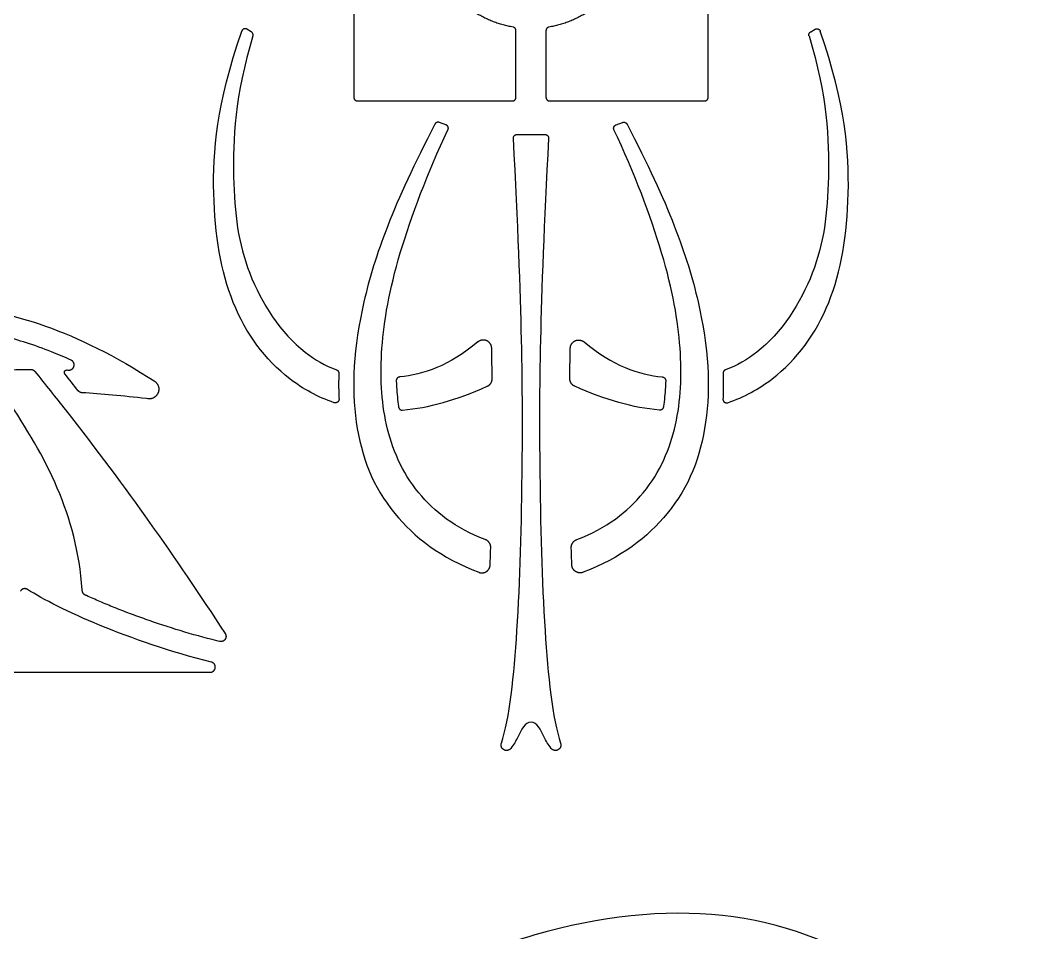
# Model space of a CAD drawing. Header units: millimetres. Extents: x -135 to 7155, y -215 to 2165.
# Drawn here: x 6.7 to 61.9, y -66 to -16.7 of the extents above; entities that cross this region are included whole.
import ezdxf

# ---------------------------------------------------------------- set-up
doc = ezdxf.new("R2010")
doc.units = ezdxf.units.MM
doc.header["$MEASUREMENT"] = 0
doc.layers.add('Default', color=18, linetype='Continuous')

msp = doc.modelspace()

# ---------------------------------------------------------------- linework, layer by layer
at = {"layer": 'Default', "color": 5}
for p, q in [((24.769, -14.834), (24.769, -20.853)), ((43.942, -20.853), (43.942, -14.834)), ((19.227, -17.308), (18.987, -17.169)), ((33.544, -20.853), (33.544, -17.247)), ((35.167, -17.247), (35.167, -20.853)), ((49.484, -17.308), (49.724, -17.169)), ((24.964, -21.047), (33.35, -21.047)), ((35.361, -21.047), (43.747, -21.047)), ((29.757, -22.34), (29.4, -22.21)), ((38.954, -22.34), (39.312, -22.21)), ((33.596, -22.863), (34.356, -22.863)), ((34.356, -22.863), (35.115, -22.863)), ((13.641, -35.981), (13.977, -36.192)), ((13.636, -37.16), (13.551, -37.15)), ((10.086, -47.542), (10.082, -47.497)), ((17.511, -50.285), (17.356, -50.246)), ((3.201, -51.95), (17.001, -51.95))]:
    msp.add_line(p, q, dxfattribs=at)
for points, weights in [([(33.383, -17.055), (31.061, -16.652), (29.707, -14.722)], [1, 0.923593272026, 1]), ([(39.004, -14.722), (37.65, -16.652), (35.328, -17.055)], [1, 0.923593272026, 1]), ([(33.544, -17.247), (33.544, -17.083), (33.383, -17.055)], [1, 0.76526896777, 1]), ([(35.328, -17.055), (35.167, -17.083), (35.167, -17.247)], [1, 0.76526896777, 1]), ([(19.316, -17.533), (19.361, -17.385), (19.227, -17.308)], [1, 0.782633667395, 1]), ([(49.395, -17.533), (49.35, -17.385), (49.484, -17.308)], [1, 0.782633667395, 1]), ([(24.769, -20.853), (24.769, -21.047), (24.964, -21.047)], [1, 0.707106781187, 1]), ([(33.35, -21.047), (33.544, -21.047), (33.544, -20.853)], [1, 0.707106781186, 1]), ([(35.167, -20.853), (35.167, -21.047), (35.361, -21.047)], [1, 0.707106781186, 1]), ([(43.747, -21.047), (43.942, -21.047), (43.942, -20.853)], [1, 0.707106781187, 1]), ([(29.4, -22.21), (29.239, -22.151), (29.16, -22.303)], [1, 0.751861222554, 1]), ([(39.312, -22.21), (39.472, -22.151), (39.551, -22.303)], [1, 0.751861222554, 1]), ([(7.292, -35.568), (7.428, -35.567), (7.513, -35.673)], [1, 0.900163059206, 1]), ([(23.835, -35.589), (23.968, -35.639), (23.963, -35.78)], [1, 0.811388271121, 1]), ([(44.876, -35.589), (44.743, -35.639), (44.748, -35.78)], [1, 0.811388271121, 1]), ([(27.244, -35.979), (27.063, -35.998), (27.069, -36.181)], [1, 0.731584476806, 1]), ([(31.99, -36.479), (32.261, -36.357), (32.257, -36.06)], [1, 0.837107182005, 1]), ([(36.721, -36.479), (36.45, -36.357), (36.454, -36.06)], [1, 0.837107182005, 1]), ([(41.467, -35.979), (41.649, -35.998), (41.643, -36.181)], [1, 0.731584479011, 1]), ([(10.073, -36.832), (9.947, -36.824), (9.869, -36.726)], [1, 0.912393176158, 1]), ([(27.195, -37.605), (27.223, -37.788), (27.407, -37.771)], [1, 0.727504378026, 1]), ([(41.516, -37.605), (41.489, -37.788), (41.304, -37.771)], [1, 0.727504378026, 1]), ([(32.178, -45.213), (32.188, -44.889), (31.884, -44.775)], [1, 0.813600755152, 1]), ([(36.533, -45.213), (36.524, -44.889), (36.828, -44.775)], [1, 0.813600755152, 1]), ([(10.249, -47.777), (10.098, -47.708), (10.086, -47.542)], [1, 0.859876188803, 1])]:
    msp.add_rational_spline(points, weights, degree=2, dxfattribs=at)
for points, knots in [([(23.712, -37.368), (22.827, -37.07), (20.528, -35.809), (17.893, -32.204), (16.937, -26.406), (17.346, -21.252), (18.706, -17.275)], [-1524.443644, -1524.443644, -1524.443644, -1524.443644, -1513.357943, -1492.695881, -1472.033819, -1451.749326, -1451.749326, -1451.749326, -1451.749326]), ([(19.316, -17.533), (18.332, -20.754), (18.118, -25.598), (18.715, -30.34), (21.241, -34.258), (23.234, -35.364), (23.835, -35.589)], [-1656.368655, -1656.368655, -1656.368655, -1656.368655, -1637.077598, -1617.492439, -1597.90728, -1590.130476, -1590.130476, -1590.130476, -1590.130476]), ([(49.395, -17.533), (50.379, -20.754), (50.593, -25.598), (49.997, -30.34), (47.471, -34.258), (45.478, -35.364), (44.876, -35.589)], [-1656.368655, -1656.368655, -1656.368655, -1656.368655, -1637.077597, -1617.492437, -1597.907277, -1590.130473, -1590.130473, -1590.130473, -1590.130473]), ([(44.999, -37.368), (45.884, -37.07), (48.183, -35.809), (50.818, -32.204), (51.774, -26.406), (51.366, -21.252), (50.006, -17.275)], [-1524.443644, -1524.443644, -1524.443644, -1524.443644, -1513.357943, -1492.695881, -1472.033819, -1451.749326, -1451.749326, -1451.749326, -1451.749326]), ([(29.16, -22.303), (26.912, -26.615), (24.85, -32.29), (24.537, -38.676), (26.376, -43.368), (29.503, -45.772), (31.533, -46.544)], [1069.766736, 1069.766736, 1069.766736, 1069.766736, 1092.295973, 1115.087662, 1137.87935, 1158.180176, 1158.180176, 1158.180176, 1158.180176]), ([(31.884, -44.775), (30.271, -44.17), (27.817, -42.224), (26.317, -38.613), (26.119, -34.549), (26.958, -29.718), (28.769, -24.911), (29.866, -22.607)], [1165.418909, 1165.418909, 1165.418909, 1165.418909, 1179.908967, 1196.190789, 1212.472612, 1228.754435, 1244.593402, 1244.593402, 1244.593402, 1244.593402]), ([(36.828, -44.775), (38.44, -44.17), (40.894, -42.224), (42.395, -38.613), (42.592, -34.549), (41.754, -29.718), (39.942, -24.911), (38.845, -22.607)], [1165.418909, 1165.418909, 1165.418909, 1165.418909, 1179.908967, 1196.190789, 1212.472612, 1228.754435, 1244.593402, 1244.593402, 1244.593402, 1244.593402]), ([(39.551, -22.303), (41.799, -26.615), (43.862, -32.29), (44.174, -38.676), (42.335, -43.368), (39.208, -45.772), (37.178, -46.544)], [1069.766736, 1069.766736, 1069.766736, 1069.766736, 1092.295973, 1115.087662, 1137.87935, 1158.180176, 1158.180176, 1158.180176, 1158.180176]), ([(32.753, -55.785), (33.2, -54.496), (33.711, -49.38), (33.923, -41.399), (33.907, -32.48), (33.402, -23.068)], [1462.121349, 1462.121349, 1462.121349, 1462.121349, 1492.232642, 1526.762097, 1561.043457, 1561.043457, 1561.043457, 1561.043457]), ([(35.309, -23.068), (34.805, -32.48), (34.788, -41.399), (35, -49.38), (35.511, -54.496), (35.958, -55.785)], [1344.631411, 1344.631411, 1344.631411, 1344.631411, 1378.912773, 1413.44223, 1443.553519, 1443.553519, 1443.553519, 1443.553519]), ([(-17.558, -51.434), (-18.099, -50.005), (-17.969, -46.593), (-16.35, -42.054), (-12.083, -36.268), (-5.169, -32.443), (2.555, -31.51), (9.252, -33.23), (13.641, -35.981)], [1731.265261, 1731.265261, 1731.265261, 1731.265261, 1750.62138, 1772.314657, 1794.007934, 1815.701211, 1837.394488, 1859.087765, 1859.087765, 1859.087765, 1859.087765]), ([(9.481, -35.069), (9.128, -34.909), (8.333, -34.57), (7.106, -34.128), (5.828, -33.765), (4.612, -33.505), (3.631, -33.359), (2.698, -33.26), (1.458, -33.172), (-0.258, -33.18), (-2.244, -33.412), (-3.824, -33.781), (-5.045, -34.173), (-6.244, -34.626), (-7.69, -35.301), (-9.315, -36.273), (-10.797, -37.388), (-12.106, -38.633), (-13.242, -39.959), (-14.184, -41.276), (-14.845, -42.368), (-15.292, -43.205), (-15.593, -43.832), (-15.889, -44.525), (-16.208, -45.41), (-16.449, -46.301), (-16.589, -47.014), (-16.674, -47.526), (-16.731, -47.972), (-16.759, -48.315), (-16.767, -48.45)], [1878.232557, 1878.232557, 1878.232557, 1878.232557, 1881.546483, 1885.620219, 1889.38405, 1892.905337, 1896.24681, 1897.868032, 1900.926409, 1906.884041, 1912.519094, 1918.004501, 1920.742268, 1923.486567, 1928.963793, 1934.374238, 1939.658041, 1944.803026, 1949.803134, 1954.576229, 1958.640138, 1960.716958, 1962.692385, 1964.586577, 1967.16402, 1970.732415, 1972.475075, 1973.377839, 1975.168764, 1976.321644, 1976.321644, 1976.321644, 1976.321644]), ([(32.257, -36.06), (32.255, -35.848), (32.247, -35.303), (32.237, -34.758), (32.23, -34.424)], [1554.21768, 1554.21768, 1554.21768, 1554.21768, 1556.177617, 1559.260053, 1559.260053, 1559.260053, 1559.260053]), ([(36.454, -36.06), (36.457, -35.848), (36.464, -35.303), (36.474, -34.758), (36.481, -34.424)], [1554.21768, 1554.21768, 1554.21768, 1554.21768, 1556.177617, 1559.260053, 1559.260053, 1559.260053, 1559.260053]), ([(5.465, -35.615), (5.854, -35.599), (6.508, -35.579), (7.082, -35.57), (7.292, -35.568)], [802.252049, 802.252049, 802.252049, 802.252049, 805.314573, 807.177205, 807.177205, 807.177205, 807.177205]), ([(7.513, -35.673), (8.089, -36.387), (12.245, -41.622), (14.99, -45.563), (17.813, -49.858)], [807.898249, 807.898249, 807.898249, 807.898249, 815.32657, 863.518528, 863.518528, 863.518528, 863.518528]), ([(23.963, -35.78), (23.948, -36.183), (23.948, -36.648), (23.968, -37.112), (23.971, -37.173)], [13.479894, 13.479894, 13.479894, 13.479894, 14.590739, 14.759651, 14.759651, 14.759651, 14.759651]), ([(44.748, -35.78), (44.763, -36.183), (44.763, -36.648), (44.743, -37.112), (44.74, -37.173)], [13.479894, 13.479894, 13.479894, 13.479894, 14.590739, 14.759651, 14.759651, 14.759651, 14.759651]), ([(10.082, -47.497), (9.788, -43.412), (7.949, -39.969), (5.505, -36.423), (5.247, -36.057)], [764.646011, 764.646011, 764.646011, 764.646011, 796.82241, 800.537249, 800.537249, 800.537249, 800.537249]), ([(27.069, -36.181), (27.071, -36.25), (27.088, -36.679), (27.131, -37.154), (27.188, -37.558), (27.195, -37.605)], [-9.159486, -9.159486, -9.159486, -9.159486, -8.967726, -7.978135, -7.84566, -7.84566, -7.84566, -7.84566]), ([(41.643, -36.181), (41.64, -36.25), (41.623, -36.679), (41.581, -37.154), (41.523, -37.558), (41.516, -37.605)], [-9.159486, -9.159486, -9.159486, -9.159486, -8.967726, -7.978135, -7.84566, -7.84566, -7.84566, -7.84566]), ([(32.149, -46.135), (32.151, -46.073), (32.161, -45.766), (32.171, -45.458), (32.178, -45.213)], [1160.838381, 1160.838381, 1160.838381, 1160.838381, 1161.413012, 1163.681571, 1163.681571, 1163.681571, 1163.681571]), ([(36.563, -46.135), (36.56, -46.073), (36.55, -45.766), (36.54, -45.458), (36.533, -45.213)], [1160.838381, 1160.838381, 1160.838381, 1160.838381, 1161.413012, 1163.681571, 1163.681571, 1163.681571, 1163.681571]), ([(17.356, -50.246), (16.694, -50.081), (15.406, -49.723), (13.841, -49.21), (12.657, -48.777), (11.828, -48.455), (11.049, -48.132), (10.529, -47.904), (10.269, -47.786), (10.249, -47.777)], [865.889729, 865.889729, 865.889729, 865.889729, 871.732094, 877.317078, 879.972552, 882.514322, 884.925362, 887.187959, 887.370642, 887.370642, 887.370642, 887.370642]), ([(34.356, -54.643), (34.022, -54.643), (33.736, -55.298), (33.432, -55.857), (33.266, -56.067)], [1452.837434, 1452.837434, 1452.837434, 1452.837434, 1457.23084, 1459.558476, 1459.558476, 1459.558476, 1459.558476]), ([(35.445, -56.067), (35.279, -55.857), (34.975, -55.298), (34.689, -54.643), (34.356, -54.643)], [1446.116391, 1446.116391, 1446.116391, 1446.116391, 1448.444027, 1452.837434, 1452.837434, 1452.837434, 1452.837434]), ([(45.221, -99.895), (50.735, -100.373), (58.771, -94.676), (62.469, -84.827), (60.823, -75.046), (54.143, -67.951), (45.604, -64.456), (35.299, -65.332), (24.573, -70.07), (16.824, -79.853), (14.407, -86.134), (14.237, -89.284), (14.567, -90.52)], [17049.958788, 17049.958788, 17049.958788, 17049.958788, 17079.408039, 17108.85729, 17138.306541, 17167.755792, 17197.205043, 17226.654294, 17256.103545, 17285.552796, 17315.002047, 17334.366895, 17334.366895, 17334.366895, 17334.366895])]:
    msp.add_open_spline(points, degree=3, knots=knots, dxfattribs=at)
for points, weights, knots in [([(18.987, -17.169), (18.908, -17.123), (18.822, -17.155), (18.735, -17.188), (18.706, -17.275)], [1, 0.904230235304, 1, 0.904230235304, 1], [1450.690392, 1450.690392, 1450.690392, 1451.219859, 1451.219859, 1451.749326, 1451.749326, 1451.749326]), ([(49.724, -17.169), (49.804, -17.123), (49.89, -17.155), (49.976, -17.188), (50.006, -17.275)], [1, 0.904230235304, 1, 0.904230235304, 1], [1450.690392, 1450.690392, 1450.690392, 1451.219859, 1451.219859, 1451.749326, 1451.749326, 1451.749326]), ([(29.866, -22.607), (29.903, -22.529), (29.871, -22.449), (29.838, -22.369), (29.757, -22.34)], [1, 0.914550374178, 1, 0.914550374178, 1], [1244.593402, 1244.593402, 1244.593402, 1245.0930837, 1245.0930837, 1245.5927654, 1245.5927654, 1245.5927654]), ([(38.845, -22.607), (38.808, -22.529), (38.841, -22.449), (38.873, -22.369), (38.954, -22.34)], [1, 0.914550374178, 1, 0.914550374178, 1], [1244.593402, 1244.593402, 1244.593402, 1245.0930837, 1245.0930837, 1245.5927654, 1245.5927654, 1245.5927654]), ([(33.402, -23.068), (33.397, -22.985), (33.455, -22.924), (33.513, -22.863), (33.596, -22.863)], [1, 0.918670987639, 1, 0.918670987639, 1], [1561.0434567, 1561.0434567, 1561.0434567, 1561.5307689, 1561.5307689, 1562.0180811, 1562.0180811, 1562.0180811]), ([(35.115, -22.863), (35.199, -22.863), (35.256, -22.924), (35.314, -22.985), (35.309, -23.068)], [1, 0.918670987639, 1, 0.918670987639, 1], [1566.6984357, 1566.6984357, 1566.6984357, 1567.1857479, 1567.1857479, 1567.6730601, 1567.6730601, 1567.6730601]), ([(32.23, -34.424), (32.225, -34.139), (31.965, -34.02), (31.706, -33.902), (31.486, -34.084)], [1, 0.846865858948, 1, 0.846865858948, 1], [1559.260053, 1559.260053, 1559.260053, 1560.830104, 1560.830104, 1562.400155, 1562.400155, 1562.400155]), ([(36.481, -34.424), (36.487, -34.139), (36.746, -34.02), (37.005, -33.902), (37.225, -34.084)], [1, 0.846865858948, 1, 0.846865858948, 1], [1559.260053, 1559.260053, 1559.260053, 1560.830104, 1560.830104, 1562.400155, 1562.400155, 1562.400155]), ([(9.352, -35.605), (9.583, -35.615), (9.638, -35.39), (9.692, -35.165), (9.481, -35.069)], [1, 0.771293613461, 1, 0.771293613461, 1], [1876.024796, 1876.024796, 1876.024796, 1877.128676, 1877.128676, 1878.232557, 1878.232557, 1878.232557]), ([(9.141, -35.806), (9.091, -35.743), (9.128, -35.67), (9.165, -35.597), (9.246, -35.6)], [1, 0.841111217656, 1, 0.841111217656, 1], [1874.8806883, 1874.8806883, 1874.8806883, 1875.2949399, 1875.2949399, 1875.7091915, 1875.7091915, 1875.7091915]), ([(13.977, -36.192), (14.333, -36.415), (14.194, -36.812), (14.054, -37.209), (13.636, -37.16)], [1, 0.780961522987, 1, 0.780961522987, 1], [1859.641016, 1859.641016, 1859.641016, 1861.664794, 1861.664794, 1863.688571, 1863.688571, 1863.688571]), ([(23.971, -37.173), (23.976, -37.277), (23.893, -37.339), (23.81, -37.402), (23.712, -37.368)], [1, 0.884071109714, 1, 0.884071109714, 1], [0, 0, 0, 0.1750657, 0.1750657, 0.3501314, 0.3501314, 0.3501314]), ([(44.74, -37.173), (44.735, -37.277), (44.818, -37.339), (44.901, -37.402), (44.999, -37.368)], [1, 0.884071109714, 1, 0.884071109714, 1], [0, 0, 0, 0.1750657, 0.1750657, 0.3501314, 0.3501314, 0.3501314]), ([(31.533, -46.544), (31.752, -46.627), (31.946, -46.498), (32.14, -46.368), (32.149, -46.135)], [1, 0.889439263028, 1, 0.889439263028, 1], [1158.180176, 1158.180176, 1158.180176, 1159.509278, 1159.509278, 1160.838381, 1160.838381, 1160.838381]), ([(37.178, -46.544), (36.96, -46.627), (36.765, -46.498), (36.571, -46.368), (36.563, -46.135)], [1, 0.889439263028, 1, 0.889439263028, 1], [1158.180176, 1158.180176, 1158.180176, 1159.509278, 1159.509278, 1160.838381, 1160.838381, 1160.838381]), ([(7.128, -47.472), (7.029, -47.408), (6.915, -47.434), (6.8, -47.459), (6.738, -47.559)], [1, 0.922313808891, 1, 0.922313808891, 1], [-6568.251928, -6568.251928, -6568.251928, -6567.617095, -6567.617095, -6566.982262, -6566.982262, -6566.982262]), ([(17.813, -49.858), (17.919, -50.018), (17.808, -50.175), (17.697, -50.331), (17.511, -50.285)], [1, 0.825770036499, 1, 0.825770036499, 1], [863.518528, 863.518528, 863.518528, 864.477296, 864.477296, 865.436065, 865.436065, 865.436065]), ([(17.001, -51.95), (17.249, -51.95), (17.279, -51.704), (17.31, -51.458), (17.069, -51.398)], [1, 0.749011763528, 1, 0.749011763528, 1], [-6510.24378, -6510.24378, -6510.24378, -6509.085016, -6509.085016, -6507.926253, -6507.926253, -6507.926253]), ([(33.266, -56.067), (33.11, -56.263), (32.891, -56.142), (32.671, -56.022), (32.753, -55.785)], [1, 0.764161130913, 1, 0.764161130913, 1], [1459.558476, 1459.558476, 1459.558476, 1460.839912, 1460.839912, 1462.121349, 1462.121349, 1462.121349]), ([(35.958, -55.785), (36.04, -56.022), (35.821, -56.142), (35.601, -56.263), (35.445, -56.067)], [1, 0.764161130912, 1, 0.764161130912, 1], [1443.553519, 1443.553519, 1443.553519, 1444.834955, 1444.834955, 1446.116391, 1446.116391, 1446.116391])]:
    msp.add_rational_spline(points, weights, degree=2, knots=knots, dxfattribs=at)
for points in [[(31.486, -34.084), (29.924, -35.38), (28.537, -35.846), (27.244, -35.979)], [(37.225, -34.084), (38.788, -35.38), (40.174, -35.846), (41.467, -35.979)], [(9.869, -36.726), (9.628, -36.418), (9.385, -36.112), (9.141, -35.806)], [(9.246, -35.6), (9.281, -35.602), (9.317, -35.603), (9.352, -35.605)], [(13.551, -37.15), (12.272, -37), (11.123, -36.896), (10.073, -36.832)], [(27.407, -37.771), (28.806, -37.645), (30.336, -37.229), (31.99, -36.479)], [(41.304, -37.771), (39.905, -37.645), (38.375, -37.229), (36.721, -36.479)], [(17.069, -51.398), (12.635, -50.291), (8.752, -48.524), (7.128, -47.472)]]:
    msp.add_open_spline(points, degree=3, dxfattribs=at)

doc.saveas('drawing.dxf')
